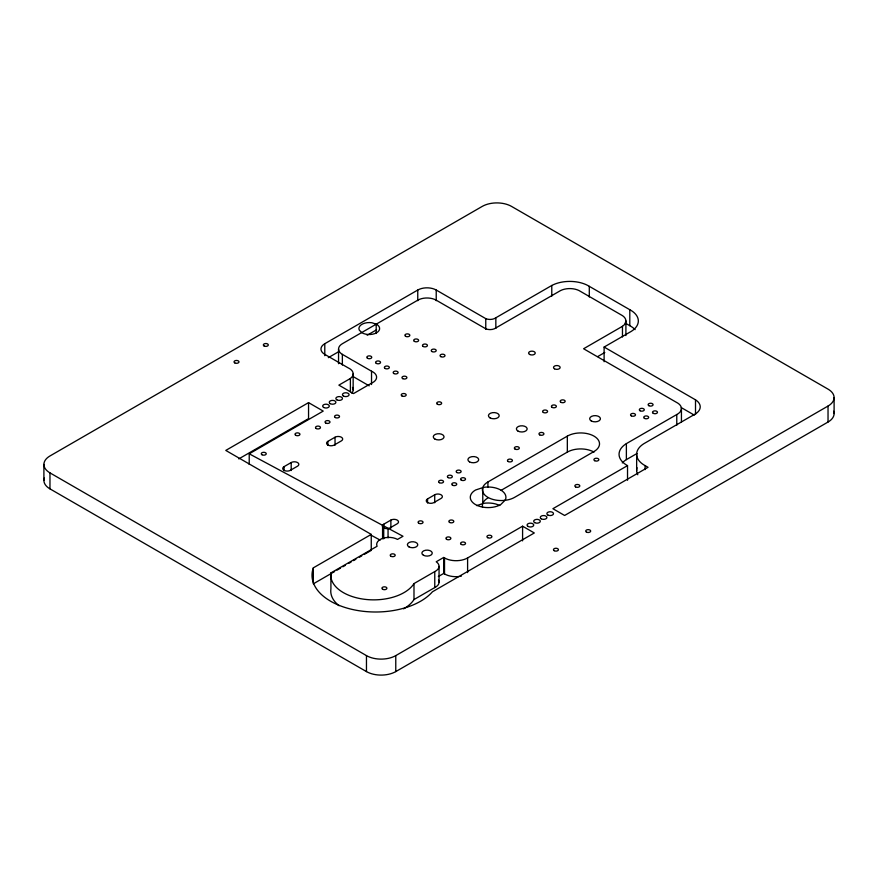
<?xml version="1.0" encoding="UTF-8"?>
<svg xmlns="http://www.w3.org/2000/svg" width="878" height="878" viewBox="0 0 878 878"><rect width="100%" height="100%" fill="white"/><g stroke="black" fill="none" stroke-linecap="round" stroke-linejoin="round"><path stroke-width="1.32" d="M324.783 355.7L324.783 343.715L417.763 290.036A13.049 7.54 0 0 1 436.223 290.036L485.764 318.637A7.2 4.16 0 0 0 495.84 317.781L551.779 285.482A26.538 15.321 0 0 1 589.292 286.338L629.8 309.714A26.538 15.321 0 0 1 631.26 331.379L604.108 347.051L604.108 361.714M328.317 357.664L338.908 351.551M367.158 335.242L376.574 329.799M249.22 464.462L249.22 453.805L323.214 411.091L308.551 402.629L225.778 450.425L371.251 534.406L371.251 550.396L364.15 554.49M324.783 343.715A13.049 7.54 0 0 0 324.783 354.372L348.083 367.816A13.159 7.595 0 0 1 350.388 378.484L338.864 385.135L353.516 393.585L373.83 381.864A13.159 7.595 0 0 0 371.526 371.207L342.365 354.372A13.049 7.54 0 0 1 342.365 343.715L417.763 300.188A13.049 7.54 0 0 1 436.223 300.188L485.764 328.789A7.2 4.16 0 0 0 495.84 327.933L560.57 290.563A14.125 8.154 0 0 1 580.501 291.408L621.009 314.796A14.125 8.154 0 0 1 622.469 326.298L622.469 336.954M238.783 458.898L308.551 418.619L308.551 402.629M284.033 466.668L291.189 462.541A4.478 2.59 0 0 1 297.521 462.541A4.478 2.59 0 0 1 297.521 466.196L290.377 470.323A4.478 2.59 0 0 1 284.033 470.323A4.478 2.59 0 0 1 284.033 466.668L284.033 470.663M327.878 441.36L335.034 437.222A4.478 2.59 0 0 1 341.366 437.222A4.478 2.59 0 0 1 341.366 440.888L334.211 445.014A4.478 2.59 0 0 1 327.878 445.014A4.478 2.59 0 0 1 327.878 441.36L327.878 445.355M622.469 326.298L583.596 348.753L677.926 403.211A13.894 8.023 0 0 1 676.773 414.537L676.773 425.193M597.731 356.567L604.799 352.495M383.719 524.221L390.875 520.094A4.478 2.59 0 0 1 397.207 520.094A4.478 2.59 0 0 1 397.207 523.749L390.062 527.876A4.478 2.59 0 0 1 383.719 527.876A4.478 2.59 0 0 1 383.719 524.221L383.719 538.872M427.564 498.913L434.72 494.775A4.478 2.59 0 0 1 441.052 494.775A4.478 2.59 0 0 1 441.052 498.441L433.897 502.567A4.478 2.59 0 0 1 427.564 502.567A4.478 2.59 0 0 1 427.564 498.913L427.564 502.907M334.617 571.545L313.336 583.826L313.336 567.836L371.251 534.406M487.916 481.967L567.331 436.125A18.855 10.887 0 0 1 594 436.125A18.855 10.887 0 0 1 594 451.522L514.585 497.365A18.855 10.887 0 0 1 506.134 500.186L503.709 500.46A18.855 10.887 0 0 1 482.549 488.245L483.032 486.851A18.855 10.887 0 0 1 487.916 481.967L487.916 487.301M339.051 605.71A42.912 24.782 0 0 1 330.918 588.897L330.918 572.917L377.068 546.27A12.248 7.079 0 0 1 382.775 538.335A12.248 7.079 0 0 1 397.525 539.421L402.991 536.271L249.22 453.805M336.976 570.173L340.521 568.132M342.881 566.771L345.252 565.399M348.796 563.358L351.156 561.986M353.516 560.625L355.886 559.264M359.431 557.212L361.791 555.851M500.954 490.429L567.331 452.104A18.855 10.887 0 0 1 594 452.104M622.272 462.915A26.933 15.552 0 0 1 626.376 459.622L626.376 443.631L676.773 414.537M313.336 567.836A63.6 36.722 0 0 0 354.69 609.958A63.6 36.722 0 0 0 432.426 591.794L534.307 532.968L522.586 526.196L467.601 557.947A16.32 9.417 0 0 1 444.52 557.947L443.675 557.464L436.223 561.766A12.062 6.969 0 0 1 434.764 571.578L434.764 587.569L413.988 599.553A42.912 24.782 0 0 1 403.584 608.838M626.376 459.622L636.923 453.531M330.918 572.917A42.912 24.782 0 0 0 364.359 599.268A42.912 24.782 0 0 0 413.999 583.574L434.764 571.578M626.376 443.631A26.933 15.552 0 0 0 627.529 465.614L552.899 508.702L564.62 515.474L648.041 467.305L645.11 465.614A26.933 15.552 0 0 1 643.958 443.631L694.355 414.537A18.032 10.415 0 0 0 695.508 399.83L604.108 347.051M438.352 576.528L443.675 573.455L444.52 573.938A16.32 9.417 0 0 0 459.238 576.517M49.969 472.88L366.466 655.614A20.721 11.963 0 0 0 395.769 655.614L828.031 406.053A20.721 11.963 0 0 0 828.031 389.13L511.534 206.407A20.721 11.963 0 0 0 482.231 206.407L49.969 455.967A20.721 11.963 0 0 0 49.969 472.88L49.969 488.87L366.466 671.593A20.721 11.963 0 0 0 395.769 671.593L828.031 422.033A20.721 11.963 0 0 0 833.705 411.244M476.721 505.618L483.504 503.357A17.812 10.284 0 0 1 499.758 505.508M370.549 534.921L380.163 540.08M625.169 323.038L629.8 325.705A26.538 15.321 0 0 1 635.112 329.645M681.262 407.59L694.322 415.129M352.868 376.421L369.188 385.848M834.1 397.591L834.1 413.582M828.031 406.053L828.031 422.033M695.508 399.83L695.508 414.482M681.438 408.489L681.438 421.813M645.11 465.614L645.11 469.609M636.66 453.739L636.649 470.751M629.8 309.714L629.8 325.705M627.529 465.614L627.529 480.266M625.904 320.909L625.904 335.561M589.292 286.338L589.292 296.994M567.331 436.125L567.331 452.104M551.779 285.482L551.779 296.149M522.586 526.196L522.586 540.859M495.84 317.781L495.84 328.449M485.764 318.637L485.764 329.294M482.768 487.619L482.768 503.599M467.601 557.947L467.601 572.61M444.52 557.947L444.52 573.938M443.675 557.464L443.675 573.455M439.055 566.398L439.055 582.377M436.223 290.036L436.223 300.693M434.72 494.775L434.72 502.776M417.763 290.036L417.763 300.693M413.988 583.574L413.988 599.553M395.769 655.614L395.769 671.593M390.875 520.094L390.875 528.084M388.054 528.545L388.054 537.874M382.567 525.384L382.567 538.708M376.201 324.18L376.201 333.508M371.526 371.207L371.526 384.531M366.466 655.614L366.466 671.593M353.154 373.863L353.154 389.854M350.388 378.484L350.388 391.797M342.365 354.372L342.365 365.029M338.546 349.038L338.546 363.701M335.034 437.222L335.034 445.223M291.189 462.541L291.189 470.531M43.9 464.418L43.9 480.409M49.969 488.87A20.721 11.963 0 0 1 44.295 478.071M482.549 507.078A18.855 10.887 0 0 1 482.549 504.235L483.032 502.842A18.855 10.887 0 0 1 487.916 497.958M461.301 576.198A16.32 9.417 0 0 1 460.281 576.374M438.495 580.139A12.062 6.969 0 0 1 434.764 587.569M338.985 363.075A13.049 7.54 0 0 1 339.237 362.603M637.779 474.757A26.933 15.552 0 0 1 637.011 467.711M352.484 387.407A13.159 7.595 0 0 1 351.76 393.212M505.322 499.966L500.712 504.587A17.812 10.284 0 0 1 475.514 504.587A17.812 10.284 0 0 1 475.514 490.034L483.504 487.367A17.812 10.284 0 0 1 505.322 499.966M376.596 324.311L371.954 322.764A10.36 5.981 0 0 0 359.267 330.084L361.945 332.773A10.36 5.981 0 0 0 376.596 332.773A10.36 5.981 0 0 0 376.596 324.311M575.584 486.906A2.48 1.427 0 0 0 579.732 486.258A2.48 1.427 0 0 0 576.703 484.513A2.48 1.427 0 0 0 575.584 486.906M515.068 449.086A2.48 1.427 0 0 0 519.227 448.449A2.48 1.427 0 0 0 516.187 446.693A2.48 1.427 0 0 0 515.068 449.086M461.301 544.426A2.48 1.427 0 0 0 465.45 543.789A2.48 1.427 0 0 0 462.41 542.033A2.48 1.427 0 0 0 461.301 544.426M456.9 472.518A2.48 1.427 0 0 0 461.049 471.881A2.48 1.427 0 0 0 458.009 470.125A2.48 1.427 0 0 0 456.9 472.518M439.318 482.67A2.48 1.427 0 0 0 443.467 482.033A2.48 1.427 0 0 0 440.427 480.277A2.48 1.427 0 0 0 439.318 482.67M408.907 546.851A5.191 2.996 0 0 0 417.588 545.501A5.191 2.996 0 0 0 411.233 541.836A5.191 2.996 0 0 0 408.907 546.851M423.405 555.225A5.191 2.996 0 0 0 432.086 553.875A5.191 2.996 0 0 0 425.731 550.21A5.191 2.996 0 0 0 423.405 555.225M336.834 399.841A3.314 1.91 0 0 0 342.365 398.985A3.314 1.91 0 0 0 338.315 396.647A3.314 1.91 0 0 0 336.834 399.841M323.642 407.458A3.314 1.91 0 0 0 329.184 406.602A3.314 1.91 0 0 0 325.123 404.253A3.314 1.91 0 0 0 323.642 407.458M330.238 403.65A3.314 1.91 0 0 0 335.78 402.793A3.314 1.91 0 0 0 331.73 400.445A3.314 1.91 0 0 0 330.238 403.65M534.647 522.619A3.314 1.91 0 0 0 540.189 521.762A3.314 1.91 0 0 0 536.14 519.425A3.314 1.91 0 0 0 534.647 522.619M547.839 515.002A3.314 1.91 0 0 0 553.381 514.146A3.314 1.91 0 0 0 549.321 511.808A3.314 1.91 0 0 0 547.839 515.002M541.254 518.81A3.314 1.91 0 0 0 546.796 517.954A3.314 1.91 0 0 0 542.736 515.616A3.314 1.91 0 0 0 541.254 518.81M343.43 396.033A3.314 1.91 0 0 0 348.972 395.177A3.314 1.91 0 0 0 344.911 392.828A3.314 1.91 0 0 0 343.43 396.033M528.062 526.427A3.314 1.91 0 0 0 533.604 525.571A3.314 1.91 0 0 0 529.555 523.222A3.314 1.91 0 0 0 528.062 526.427M449.569 522.432A2.48 1.427 0 0 0 453.728 521.795A2.48 1.427 0 0 0 450.688 520.039A2.48 1.427 0 0 0 449.569 522.432M295.721 435.301A2.48 1.427 0 0 0 299.87 434.654A2.48 1.427 0 0 0 296.83 432.909A2.48 1.427 0 0 0 295.721 435.301M262.017 454.76A2.48 1.427 0 0 0 266.166 454.113A2.48 1.427 0 0 0 263.126 452.357A2.48 1.427 0 0 0 262.017 454.76M434.851 439.022A5.389 3.106 0 0 0 443.862 437.628A5.389 3.106 0 0 0 437.266 433.82A5.389 3.106 0 0 0 434.851 439.022M490.012 417.873A5.389 3.106 0 0 0 499.022 416.479A5.389 3.106 0 0 0 492.426 412.671A5.389 3.106 0 0 0 490.012 417.873M517.976 431.087A5.389 3.106 0 0 0 526.987 429.693A5.389 3.106 0 0 0 520.391 425.885A5.389 3.106 0 0 0 517.976 431.087M591.245 420.935A5.389 3.106 0 0 0 600.256 419.541A5.389 3.106 0 0 0 593.66 415.733A5.389 3.106 0 0 0 591.245 420.935M469.5 461.861A5.389 3.106 0 0 0 478.51 460.467A5.389 3.106 0 0 0 471.914 456.659A5.389 3.106 0 0 0 469.5 461.861M539.696 434.873A2.48 1.427 0 0 0 543.844 434.237A2.48 1.427 0 0 0 540.804 432.481A2.48 1.427 0 0 0 539.696 434.873M487.674 537.665A2.48 1.427 0 0 0 491.823 537.018A2.48 1.427 0 0 0 488.783 535.262A2.48 1.427 0 0 0 487.674 537.665M418.806 523.277A2.48 1.427 0 0 0 422.955 522.64A2.48 1.427 0 0 0 419.914 520.884A2.48 1.427 0 0 0 418.806 523.277M446.639 539.355A2.48 1.427 0 0 0 450.798 538.708A2.48 1.427 0 0 0 447.758 536.963A2.48 1.427 0 0 0 446.639 539.355M594.636 460.676A2.48 1.427 0 0 0 598.785 460.039A2.48 1.427 0 0 0 595.745 458.283A2.48 1.427 0 0 0 594.636 460.676M508.186 461.521A2.48 1.427 0 0 0 512.335 460.884A2.48 1.427 0 0 0 509.295 459.128A2.48 1.427 0 0 0 508.186 461.521M335.286 417.533A2.48 1.427 0 0 0 339.435 416.896A2.48 1.427 0 0 0 336.395 415.14A2.48 1.427 0 0 0 335.286 417.533M325.76 423.031A2.48 1.427 0 0 0 329.909 422.384A2.48 1.427 0 0 0 326.879 420.639A2.48 1.427 0 0 0 325.76 423.031M316.234 428.53A2.48 1.427 0 0 0 320.382 427.893A2.48 1.427 0 0 0 317.342 426.137A2.48 1.427 0 0 0 316.234 428.53M452.51 485.216A2.48 1.427 0 0 0 456.659 484.568A2.48 1.427 0 0 0 453.619 482.812A2.48 1.427 0 0 0 452.51 485.216M461.301 480.134A2.48 1.427 0 0 0 465.45 479.498A2.48 1.427 0 0 0 462.41 477.742A2.48 1.427 0 0 0 461.301 480.134M448.109 477.599A2.48 1.427 0 0 0 452.258 476.952A2.48 1.427 0 0 0 449.218 475.207A2.48 1.427 0 0 0 448.109 477.599M560.932 402.311A2.48 1.427 0 0 0 565.081 401.663A2.48 1.427 0 0 0 562.052 399.907A2.48 1.427 0 0 0 560.932 402.311M552.141 407.381A2.48 1.427 0 0 0 556.29 406.744A2.48 1.427 0 0 0 553.261 404.988A2.48 1.427 0 0 0 552.141 407.381M543.35 412.462A2.48 1.427 0 0 0 547.499 411.815A2.48 1.427 0 0 0 544.459 410.059A2.48 1.427 0 0 0 543.35 412.462M405.614 336.318A2.48 1.427 0 0 0 409.763 335.681A2.48 1.427 0 0 0 406.723 333.925A2.48 1.427 0 0 0 405.614 336.318M414.405 341.399A2.48 1.427 0 0 0 418.554 340.752A2.48 1.427 0 0 0 415.524 339.007A2.48 1.427 0 0 0 414.405 341.399M423.196 346.47A2.48 1.427 0 0 0 427.345 345.833A2.48 1.427 0 0 0 424.315 344.077A2.48 1.427 0 0 0 423.196 346.47M431.987 351.551A2.48 1.427 0 0 0 436.136 350.904A2.48 1.427 0 0 0 433.106 349.148A2.48 1.427 0 0 0 431.987 351.551M440.778 356.622A2.48 1.427 0 0 0 444.926 355.985A2.48 1.427 0 0 0 441.897 354.229A2.48 1.427 0 0 0 440.778 356.622M402.684 378.616A2.48 1.427 0 0 0 406.832 377.979A2.48 1.427 0 0 0 403.792 376.223A2.48 1.427 0 0 0 402.684 378.616M393.893 373.545A2.48 1.427 0 0 0 398.041 372.898A2.48 1.427 0 0 0 395.001 371.153A2.48 1.427 0 0 0 393.893 373.545M385.102 368.464A2.48 1.427 0 0 0 389.25 367.827A2.48 1.427 0 0 0 386.21 366.071A2.48 1.427 0 0 0 385.102 368.464M376.311 363.393A2.48 1.427 0 0 0 380.459 362.746A2.48 1.427 0 0 0 377.419 361.001A2.48 1.427 0 0 0 376.311 363.393M367.52 358.312A2.48 1.427 0 0 0 371.668 357.675A2.48 1.427 0 0 0 368.628 355.919A2.48 1.427 0 0 0 367.52 358.312M264.069 345.965A2.48 1.427 0 0 0 268.218 345.328A2.48 1.427 0 0 0 265.189 343.572A2.48 1.427 0 0 0 264.069 345.965M234.766 362.888A2.48 1.427 0 0 0 238.915 362.241A2.48 1.427 0 0 0 235.875 360.496A2.48 1.427 0 0 0 234.766 362.888M586.438 532.079A2.48 1.427 0 0 0 590.587 531.442A2.48 1.427 0 0 0 587.547 529.686A2.48 1.427 0 0 0 586.438 532.079M554.194 550.693A2.48 1.427 0 0 0 558.342 550.045A2.48 1.427 0 0 0 555.313 548.3A2.48 1.427 0 0 0 554.194 550.693M653.243 413.308A2.48 1.427 0 0 0 657.392 412.66A2.48 1.427 0 0 0 654.362 410.904A2.48 1.427 0 0 0 653.243 413.308M644.452 418.378A2.48 1.427 0 0 0 648.601 417.741A2.48 1.427 0 0 0 645.571 415.985A2.48 1.427 0 0 0 644.452 418.378M640.062 410.761A2.48 1.427 0 0 0 644.211 410.125A2.48 1.427 0 0 0 641.17 408.369A2.48 1.427 0 0 0 640.062 410.761M631.271 415.843A2.48 1.427 0 0 0 635.42 415.195A2.48 1.427 0 0 0 632.38 413.45A2.48 1.427 0 0 0 631.271 415.843M648.853 405.691A2.48 1.427 0 0 0 653.002 405.043A2.48 1.427 0 0 0 649.961 403.298A2.48 1.427 0 0 0 648.853 405.691M401.959 395.956A2.48 1.427 0 0 0 406.108 395.319A2.48 1.427 0 0 0 403.068 393.563A2.48 1.427 0 0 0 401.959 395.956M437.409 404.253A2.48 1.427 0 0 0 441.568 403.606A2.48 1.427 0 0 0 438.528 401.861A2.48 1.427 0 0 0 437.409 404.253M382.665 589.27A2.48 1.427 0 0 0 386.814 588.622A2.48 1.427 0 0 0 383.785 586.866A2.48 1.427 0 0 0 382.665 589.27M390.962 556.268A2.48 1.427 0 0 0 395.111 555.631A2.48 1.427 0 0 0 392.071 553.875A2.48 1.427 0 0 0 390.962 556.268M529.577 354.427A3.314 1.91 0 0 0 535.119 353.571A3.314 1.91 0 0 0 531.058 351.222A3.314 1.91 0 0 0 529.577 354.427M554.49 368.804A3.314 1.91 0 0 0 560.032 367.948A3.314 1.91 0 0 0 555.972 365.61A3.314 1.91 0 0 0 554.49 368.804"/></g></svg>
